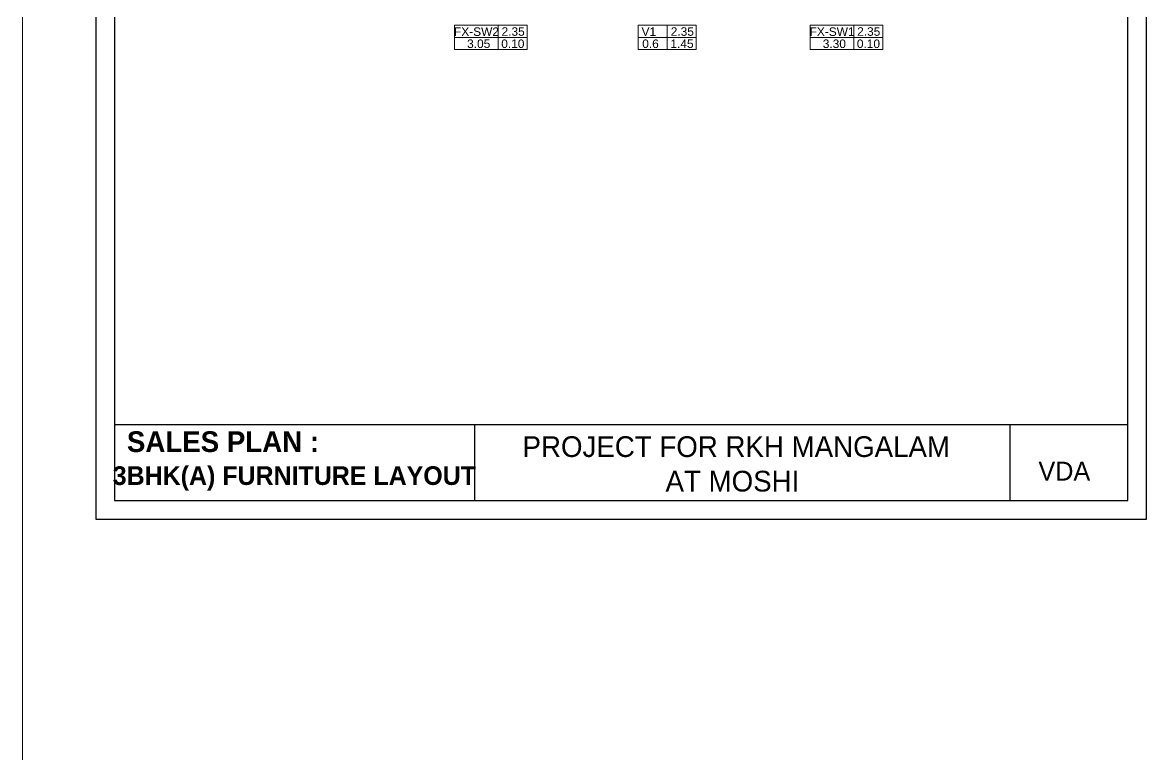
# Model space of a CAD drawing. Header units: metres. Extents: x 494 to 1845, y -666 to 1061.
# Drawn here: x 1814.2 to 1829.51, y 283.49 to 293.45 of the extents above; entities that cross this region are included whole.
import ezdxf

# ---------------------------------------------------------------- set-up
doc = ezdxf.new("R2010")
doc.units = ezdxf.units.M
doc.header["$MEASUREMENT"] = 0
for name, color, linetype, lineweight in [('01 WALL', 7, 'Continuous', 25), ('04 TEXT', 7, 'Continuous', 13), ('DIMENSION', 8, 'Continuous', 5), ('VDA-DW TAGS', 4, 'Continuous', 9), ('VDA-HATCH', 8, 'Continuous', 9)]:
    doc.layers.add(name, color=color, linetype=linetype, lineweight=lineweight)
doc.layers.add('SHEET', color=7, linetype='Continuous')
doc.styles.add('arial', font='arial.ttf', dxfattribs={"height": 0.3})
doc.styles.add('NAME PLATE', font='arial.ttf')
doc.styles.get("Standard").update_dxf_attribs({"font": 'arial.ttf'})

# ---------------------------------------------------------------- blocks, each defined once
blk = doc.blocks.new('V1')
at = {"layer": 'VDA-DW TAGS'}
for p, q in [((1525.346, 322.826), (1525.346, 323.156)), ((1525.741, 322.991), (1524.951, 322.991))]:
    blk.add_line(p, q, dxfattribs=at)
blk.add_lwpolyline([(1525.741, 323.156), (1524.951, 323.156), (1524.951, 322.826), (1525.741, 322.826)], close=True, dxfattribs=at)
at = {"layer": 'VDA-DW TAGS', "char_height": 0.116, "attachment_point": 8, "style": 'arial'}
for s, insert, width in [('V1', (1525.094, 323.012), 0.28229), ('2.35', (1525.55, 323.012), 0.28229), ('0.6', (1525.117, 322.846), 0.27584), ('1.45', (1525.546, 322.846), 0.36617)]:
    blk.add_mtext(s, dxfattribs=dict(at, insert=insert, width=width))
blk = doc.blocks.new('FX SW1')
at = {"layer": 'VDA-DW TAGS'}
for p, q in [((1541.59, 314.015), (1541.59, 314.346)), ((1541.985, 314.181), (1540.995, 314.181))]:
    blk.add_line(p, q, dxfattribs=at)
blk.add_lwpolyline([(1541.985, 314.346), (1540.995, 314.346), (1540.995, 314.015), (1541.985, 314.015)], close=True, dxfattribs=at)
at = {"layer": 'VDA-DW TAGS', "char_height": 0.116, "attachment_point": 8, "style": 'arial'}
for s, insert, width in [('FX-SW1', (1541.295, 314.2), 0.28229), ('2.35', (1541.794, 314.202), 0.28229), ('3.30', (1541.326, 314.036), 0.27584), ('0.10', (1541.79, 314.036), 0.36617)]:
    blk.add_mtext(s, dxfattribs=dict(at, insert=insert, width=width))
blk = doc.blocks.new('FX SW 2')
at = {"layer": 'VDA-DW TAGS'}
for p, q in [((1536.635, 314.015), (1536.635, 314.346)), ((1537.03, 314.181), (1536.041, 314.181))]:
    blk.add_line(p, q, dxfattribs=at)
blk.add_lwpolyline([(1537.03, 314.346), (1536.041, 314.346), (1536.041, 314.015), (1537.03, 314.015)], close=True, dxfattribs=at)
at = {"layer": 'VDA-DW TAGS', "char_height": 0.116, "attachment_point": 8, "style": 'arial'}
for s, insert, width in [('FX-SW2', (1536.341, 314.2), 0.28229), ('2.35', (1536.84, 314.202), 0.28229), ('3.05', (1536.371, 314.036), 0.27584), ('0.10', (1536.836, 314.036), 0.36617)]:
    blk.add_mtext(s, dxfattribs=dict(at, insert=insert, width=width))
blk = doc.blocks.new('SDFDSFD')
at = {"layer": 'VDA-HATCH'}
for name, p in [('FX SW 2', (-1539.62, -318.923)), ('V1', (-1526.026, -327.733)), ('FX SW1', (-1539.731, -318.923))]:
    blk.add_blockref(name, p, dxfattribs=at)

msp = doc.modelspace()

# ---------------------------------------------------------------- linework, layer by layer
at = {"layer": '01 WALL'}
for p, q in [((1815.4544, 287.9789), (1829.2544, 287.9789)), ((1820.3624, 286.9431), (1820.3624, 287.9789)), ((1827.6451, 287.9789), (1827.6451, 286.9431))]:
    msp.add_line(p, q, dxfattribs=at)
at = {"layer": 'DIMENSION', "color": 6}
msp.add_line((1814.2002, 309.0934), (1814.2002, 141.9928), dxfattribs=at)
at = {"layer": 'SHEET'}
for points in [[(1829.5086, 306.925), (1815.2002, 306.925), (1815.2002, 286.6889), (1829.5086, 286.6889)], [(1829.2544, 306.6709), (1815.4544, 306.6709), (1815.4544, 286.9431), (1829.2544, 286.9431)]]:
    msp.add_lwpolyline(points, close=True, dxfattribs=at)

# ---------------------------------------------------------------- block references
msp.add_blockref('SDFDSFD', (1823.6624, 297.988))

# ---------------------------------------------------------------- texts
at = {"layer": '04 TEXT', "insert": (1828.0367, 287.4727), "char_height": 0.256479, "width": 14.186426, "attachment_point": 1}
msp.add_mtext('{\\fCentury Gothic|b0|i0|c0|p34;VDA}', dxfattribs=at)
at = {"layer": 'SHEET', "width": 7.2474, "attachment_point": 5, "style": 'NAME PLATE'}
for s, insert, char_height in [('{\\fCentury Gothic|b1|i0|c0|p34;SALES PLAN :}', (1816.931, 287.7438), 0.281843), ('{\\fCentury Gothic|b0|i0|c0|p34; PROJECT FOR RKH MANGALAM\\PAT MOSHI}', (1823.869, 287.4412), 0.281843), ('{\\fCentury Gothic|b1|i0|c0|p34;3BHK(A) FURNITURE LAYOUT}', (1817.9029, 287.2454), 0.25417)]:
    msp.add_mtext(s, dxfattribs=dict(at, insert=insert, char_height=char_height))

doc.saveas('drawing.dxf')
